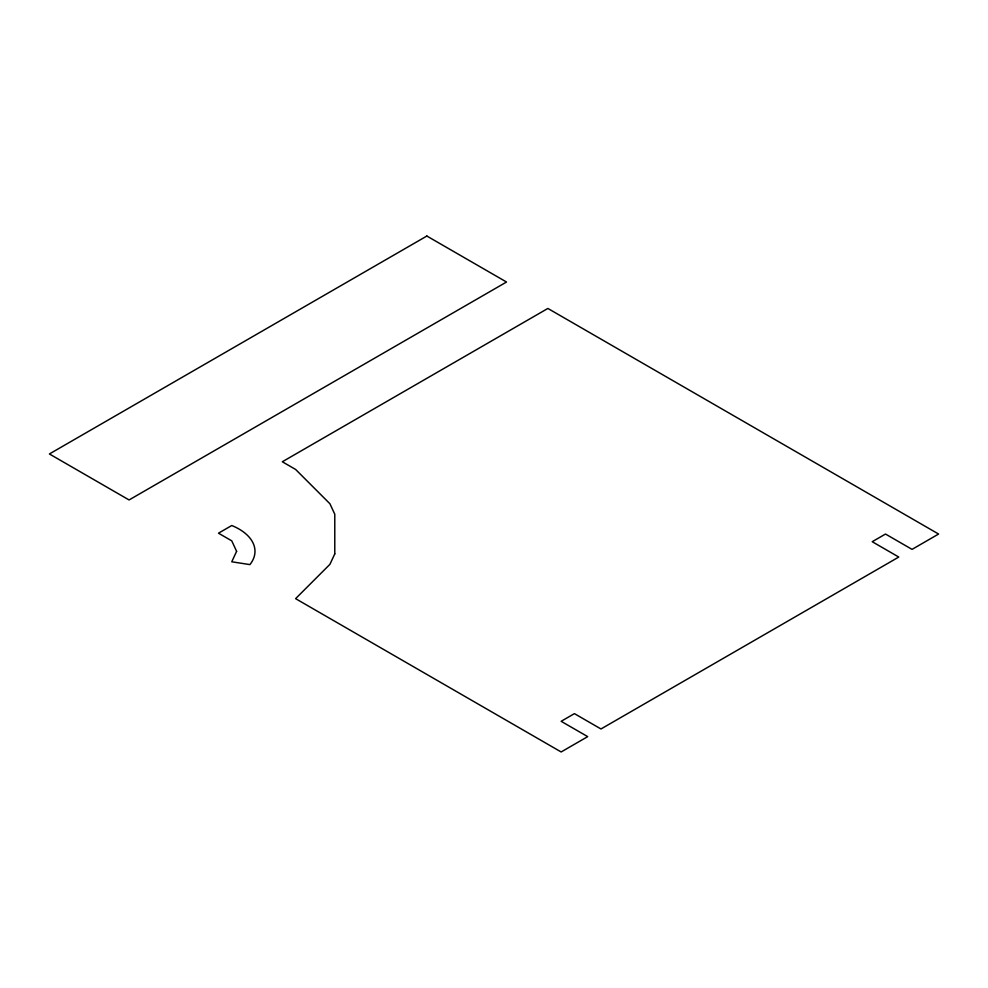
<?xml version="1.0" encoding="UTF-8"?>
<svg xmlns="http://www.w3.org/2000/svg" width="988" height="988" viewBox="0 0 988 988"><rect width="100%" height="100%" fill="white"/><g stroke="black" fill="none" stroke-linecap="round" stroke-linejoin="round"><path stroke-width="1.48" d="M236.614 551.329L231.76 561.789L249.902 564.605A54.624 31.542 0 0 0 231.76 525.517L218.484 533.187L231.76 540.856L236.614 551.329M334.784 553.86L329.918 564.333L295.597 598.654L561.147 751.967L587.699 736.628L561.147 721.302L574.423 713.632L600.976 728.971L898.771 557.047L872.219 541.708L885.495 534.039L912.048 549.377L938.6 534.039L547.871 308.454L282.321 461.767L295.597 469.436L329.918 503.757L334.784 514.229L334.784 553.86M426.853 236.033L49.4 453.961L129.07 499.953L506.523 282.025L426.853 236.033"/></g></svg>
